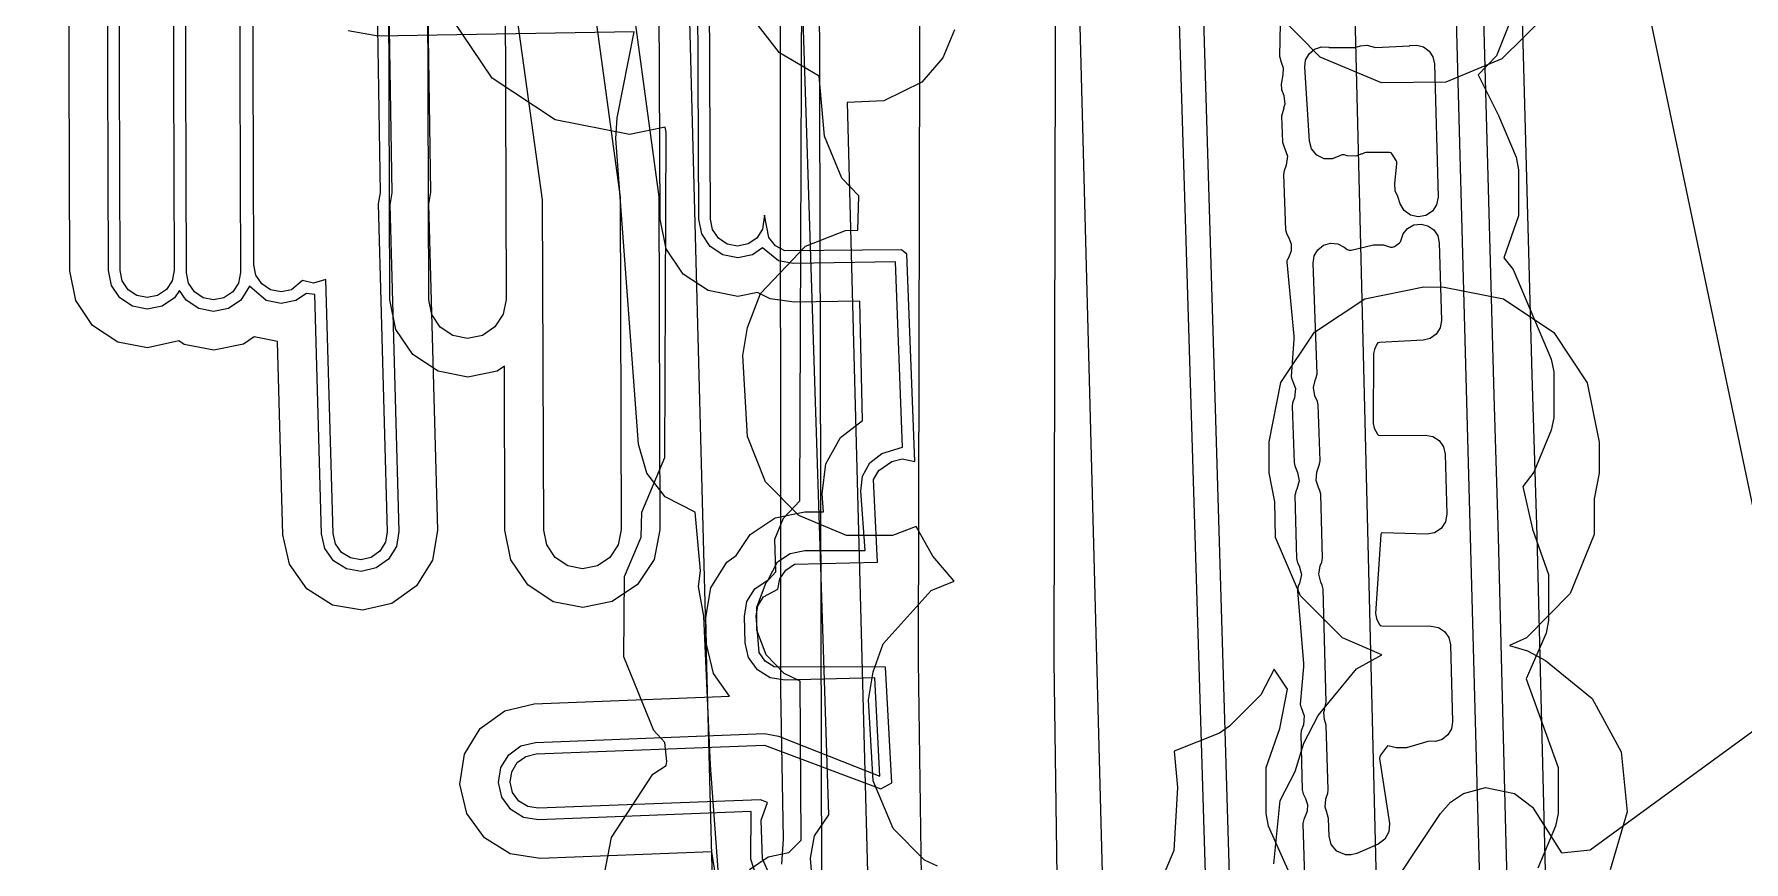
# Model space of a CAD drawing. Header units: metres. Extents: x 17722 to 17999, y 13535 to 15917.
# Drawn here: x 17753.23 to 17797.37, y 15741.59 to 15762.96 of the extents above; entities that cross this region are included whole.
import ezdxf

# ---------------------------------------------------------------- set-up
doc = ezdxf.new("R2010")
doc.units = ezdxf.units.M
doc.layers.add('AI_GREENING_EXCLUSIONS', color=1, linetype='Continuous')
doc.layers.add('AI_GREENING_LAWN', color=82, linetype='Continuous')

msp = doc.modelspace()

# ---------------------------------------------------------------- linework, layer by layer
at = {"layer": 'AI_GREENING_EXCLUSIONS'}
for points in [[(17772.666, 15668.328), (17770.117, 15764.941), (17770.117, 15764.941), (17757.68, 15764.598), (17756.953, 15764.713), (17756.283, 15765.114), (17755.799, 15765.781), (17755.627, 15766.497), (17754.717, 15784.733), (17753.228, 15819.642)], [(17800.156, 15738.656), (17792.387, 15775.609), (17791.45, 15775.675), (17790.909, 15775.822), (17773.693, 15777.667), (17772.592, 15777.147), (17771.833, 15776.982), (17771.053, 15776.985), (17770.717, 15777.125), (17769.366, 15777.22), (17768.077, 15777.256), (17768.077, 15777.256), (17767.526, 15777.12), (17766.755, 15777.237), (17766.011, 15777.53), (17765.512, 15777.914), (17765.097, 15778.575), (17764.967, 15779.197), (17765.084, 15779.968), (17765.488, 15780.636), (17766.599, 15781.475), (17767.632, 15781.851), (17768.068, 15782.865), (17770.187, 15809.927)], [(17800.156, 15738.656), (17792.387, 15775.609), (17791.45, 15775.675), (17790.909, 15775.822), (17773.693, 15777.667), (17772.592, 15777.147), (17771.833, 15776.982), (17771.053, 15776.985), (17770.717, 15777.125), (17769.366, 15777.22), (17768.077, 15777.256), (17768.077, 15777.256), (17767.526, 15777.12), (17766.755, 15777.237), (17766.011, 15777.53), (17765.512, 15777.914), (17765.097, 15778.575), (17764.967, 15779.197), (17765.084, 15779.968), (17765.488, 15780.636), (17766.599, 15781.475), (17767.632, 15781.851), (17768.068, 15782.865), (17770.187, 15809.927)], [(17787.051, 15774.643), (17787.899, 15740.366), (17789.539, 15742.837), (17789.796, 15743.133), (17790.134, 15743.357), (17790.7, 15743.505), (17791.448, 15743.355), (17791.914, 15743.001), (17792.667, 15741.822), (17793.403, 15741.896), (17799.806, 15746.572)], [(17776.097, 15766.474), (17776.054, 15746.772), (17776.142, 15740.574)], [(17779.597, 15766.475), (17779.554, 15746.773), (17779.642, 15740.599)], [(17771.877, 15741.202), (17771.734, 15741.659), (17771.741, 15742.885), (17766.253, 15742.675), (17765.867, 15742.736), (17765.535, 15742.94), (17765.306, 15743.256), (17765.215, 15743.636), (17765.277, 15744.021), (17765.481, 15744.354), (17765.797, 15744.583), (17766.176, 15744.673), (17772.083, 15744.899), (17772.447, 15744.837), (17775.068, 15743.803), (17774.931, 15746.344), (17772.62, 15746.282), (17772.235, 15746.344), (17771.903, 15746.549), (17771.674, 15746.866), (17771.585, 15747.245), (17771.567, 15747.926), (17771.632, 15748.31), (17771.84, 15748.641), (17772.178, 15748.871), (17772.422, 15749.334), (17772.747, 15749.551), (17773.13, 15749.627), (17774.685, 15749.627), (17774.57, 15751.163), (17774.617, 15751.551), (17774.809, 15751.89), (17775.117, 15752.131), (17775.649, 15752.292), (17775.469, 15757.084), (17772.835, 15757.037), (17772.451, 15757.107), (17772.037, 15757.441), (17771.776, 15757.265), (17771.394, 15757.187), (17771.011, 15757.261), (17770.686, 15757.477), (17770.467, 15757.8), (17770.39, 15758.182), (17770.355, 15765.799)], [(17772.229, 15741.216), (17772.034, 15741.668), (17772.003, 15742.668), (17772.163, 15743.122), (17771.98, 15743.194), (17766.241, 15742.975), (17765.972, 15743.018), (17765.739, 15743.16), (17765.579, 15743.382), (17765.515, 15743.647), (17765.558, 15743.917), (17765.701, 15744.15), (17765.922, 15744.31), (17766.188, 15744.374), (17772.088, 15744.599), (17775.089, 15743.472), (17775.377, 15743.627), (17775.211, 15746.615), (17772.339, 15746.625), (17772.107, 15746.769), (17771.947, 15746.99), (17771.867, 15747.934), (17771.913, 15748.203), (17772.058, 15748.434), (17772.43, 15748.626), (17772.483, 15748.895), (17772.635, 15749.122), (17772.862, 15749.274), (17775.008, 15749.327), (17774.902, 15751.457), (17775.037, 15751.695), (17775.375, 15751.928), (17775.64, 15751.996), (17775.964, 15751.924), (17775.763, 15757.281), (17775.627, 15757.387), (17772.614, 15757.367), (17772.373, 15757.496), (17772.2, 15757.707), (17772.089, 15758.288), (17772.038, 15757.922), (17771.887, 15757.694), (17771.66, 15757.541), (17771.393, 15757.487), (17771.125, 15757.539), (17770.897, 15757.69), (17770.744, 15757.916), (17770.69, 15758.184), (17770.655, 15765.89)], [(17768.47, 15765.293), (17769.357, 15758.758), (17769.385, 15750.163), (17769.235, 15749.397), (17768.804, 15748.747), (17768.156, 15748.311), (17767.391, 15748.156), (17766.626, 15748.306), (17765.975, 15748.737), (17765.54, 15749.385), (17765.385, 15750.15), (17765.371, 15754.383), (17765.187, 15754.259), (17764.422, 15754.105), (17763.656, 15754.254), (17763.006, 15754.686), (17762.57, 15755.333), (17762.415, 15756.098), (17762.389, 15764.047)], [(17770.832, 15741.206), (17770.728, 15741.845), (17766.291, 15741.676), (17765.52, 15741.798), (17764.855, 15742.207), (17764.397, 15742.839), (17764.216, 15743.598), (17764.339, 15744.368), (17764.747, 15745.033), (17765.379, 15745.491), (17766.138, 15745.673), (17771.186, 15745.866), (17770.765, 15746.45), (17770.585, 15747.21), (17770.567, 15747.898), (17770.698, 15748.668), (17771.114, 15749.328), (17771.351, 15749.496), (17771.715, 15750.041), (17772.364, 15750.475), (17773.13, 15750.627), (17773.607, 15750.627), (17773.573, 15751.089), (17773.668, 15751.863), (17774.051, 15752.543), (17774.62, 15752.987), (17774.544, 15756.067), (17772.852, 15756.038), (17772.236, 15756.123), (17771.907, 15756.29), (17771.399, 15756.187), (17770.633, 15756.336), (17769.982, 15756.766), (17769.545, 15757.413), (17769.39, 15758.178), (17769.357, 15765.497)], [(17767.435, 15765.478), (17768.357, 15758.754), (17768.385, 15750.159), (17768.31, 15749.776), (17768.094, 15749.451), (17767.771, 15749.234), (17767.388, 15749.156), (17767.005, 15749.231), (17766.68, 15749.447), (17766.462, 15749.77), (17766.385, 15750.153), (17766.357, 15758.681), (17765.514, 15764.77)], [(17763.383, 15764.031), (17763.465, 15758.878), (17763.409, 15758.57), (17763.645, 15750.145), (17763.515, 15749.375), (17763.1, 15748.715), (17762.463, 15748.263), (17761.702, 15748.09), (17760.933, 15748.22), (17760.272, 15748.635), (17759.821, 15749.272), (17759.647, 15750.033), (17759.507, 15755.024), (17758.908, 15755.141), (17758.63, 15754.954), (17757.865, 15754.799), (17757.099, 15754.949), (17756.96, 15755.041), (17756.152, 15754.857), (17755.386, 15755.006), (17754.736, 15755.438), (17754.301, 15756.085), (17754.146, 15756.85), (17754.123, 15764.716)], [(17762.08, 15764.208), (17762.165, 15758.858), (17762.108, 15758.577), (17762.346, 15750.108), (17762.3, 15749.839), (17762.155, 15749.608), (17761.932, 15749.45), (17761.666, 15749.389), (17761.397, 15749.435), (17761.165, 15749.58), (17761.007, 15749.803), (17760.947, 15750.069), (17760.763, 15756.621), (17760.441, 15756.53), (17760.153, 15756.595), (17759.87, 15756.359), (17759.602, 15756.304), (17759.334, 15756.357), (17759.107, 15756.508), (17758.954, 15756.734), (17758.9, 15757.002), (17758.875, 15764.76)], [(17772.535, 15741.527), (17772.58, 15742.174), (17772.504, 15746.043), (17772.498, 15764.728)], [(17773.567, 15741.087), (17773.502, 15764.707)], [(17790.608, 15764.94), (17790.915, 15753.634), (17791.032, 15749.978), (17791.22, 15742.396), (17791.937, 15716.02)], [(17791.608, 15764.96), (17791.899, 15754.161), (17792.031, 15750.004), (17792.281, 15739.965)], [(17762.381, 15764.167), (17762.465, 15758.862), (17762.409, 15758.554), (17762.646, 15750.117), (17762.58, 15749.732), (17762.373, 15749.402), (17762.055, 15749.176), (17761.674, 15749.089), (17761.29, 15749.154), (17760.959, 15749.362), (17760.733, 15749.68), (17760.647, 15750.061), (17760.473, 15756.236), (17760.259, 15756.265), (17759.986, 15756.082), (17759.603, 15756.004), (17759.221, 15756.079), (17758.79, 15756.452), (17758.568, 15756.094), (17758.244, 15755.876), (17757.862, 15755.799), (17757.479, 15755.874), (17757.154, 15756.089), (17756.982, 15756.344), (17756.855, 15756.152), (17756.531, 15755.934), (17756.149, 15755.857), (17755.766, 15755.932), (17755.441, 15756.147), (17755.223, 15756.471), (17755.146, 15756.853), (17755.12, 15764.611)], [(17756.821, 15764.457), (17756.846, 15756.859), (17756.793, 15756.591), (17756.642, 15756.363), (17756.416, 15756.211), (17756.148, 15756.157), (17755.88, 15756.209), (17755.652, 15756.36), (17755.5, 15756.587), (17755.446, 15756.854), (17755.42, 15764.612)], [(17758.533, 15764.456), (17758.558, 15756.801), (17758.506, 15756.533), (17758.355, 15756.306), (17758.128, 15756.153), (17757.861, 15756.099), (17757.593, 15756.151), (17757.365, 15756.302), (17757.212, 15756.529), (17757.158, 15756.797), (17757.133, 15764.582)], [(17765.39, 15763.978), (17765.415, 15756.108), (17765.341, 15755.725), (17765.125, 15755.4), (17764.801, 15755.182), (17764.419, 15755.105), (17764.036, 15755.18), (17763.711, 15755.395), (17763.493, 15755.719), (17763.415, 15756.101), (17763.389, 15764.051)], [(17771.699, 15741.392), (17772.183, 15741.721), (17772.711, 15741.83), (17773.031, 15742.149), (17773.004, 15746.256), (17772.592, 15746.449), (17772.133, 15746.933), (17771.886, 15747.572), (17771.886, 15748.166), (17772.133, 15748.805), (17772.376, 15749.074), (17772.352, 15749.92), (17772.578, 15750.462), (17773.002, 15750.912), (17773.047, 15764.115)], [(17767.767, 15740.303), (17768.134, 15742.219), (17769.206, 15743.849), (17769.546, 15744.079), (17769.566, 15744.182), (17769.512, 15744.669), (17769.231, 15744.977), (17768.456, 15746.88), (17768.475, 15748.956), (17768.901, 15749.974), (17768.921, 15750.613), (17769.514, 15752.03), (17769.549, 15760.432), (17769.524, 15760.557), (17768.597, 15760.369), (17766.683, 15760.744), (17765.057, 15761.822), (17764.025, 15763.356)], [(17776.556, 15741.477), (17776.215, 15741.637), (17775.405, 15742.447), (17774.89, 15743.679), (17774.775, 15745.769), (17774.892, 15746.496), (17775.153, 15747.22), (17776.391, 15748.593), (17776.984, 15748.836), (17776.429, 15749.478), (17775.999, 15750.25), (17775.389, 15750.012), (17774.201, 15750.012), (17772.969, 15750.527), (17772.114, 15751.404), (17771.644, 15752.569), (17771.529, 15754.659), (17771.646, 15755.386), (17771.985, 15756.261), (17773.145, 15757.483), (17774.175, 15757.89), (17774.493, 15757.899), (17774.521, 15758.785), (17774.521, 15758.785), (17774.085, 15759.242), (17773.632, 15760.326), (17773.496, 15761.877), (17772.469, 15762.476), (17771.749, 15763.404)], [(17773.354, 15740.722), (17773.278, 15741.681), (17773.374, 15742.258), (17773.749, 15742.802), (17773.073, 15763.607)], [(17792.269, 15763.446), (17791.125, 15762.323), (17789.68, 15761.719), (17788.019, 15761.703), (17786.433, 15762.366), (17785.31, 15763.51)], [(17791.455, 15763.565), (17790.985, 15762.4), (17790.514, 15761.907), (17791.039, 15760.862), (17791.492, 15759.779), (17791.557, 15759.456), (17791.557, 15758.269), (17791.173, 15757.182), (17791.418, 15756.885), (17792.403, 15754.567), (17792.468, 15754.244), (17792.468, 15753.057), (17792.403, 15752.734), (17791.95, 15751.651), (17791.665, 15751.281), (17791.913, 15750.176), (17792.333, 15749.005), (17792.333, 15747.817), (17792.268, 15747.495), (17791.75, 15746.316), (17792.576, 15744.022), (17792.576, 15742.834), (17792.511, 15742.512), (17792.058, 15741.428)], [(17771.473, 15733.399), (17770.694, 15744.083), (17770.517, 15747.935), (17770.379, 15748.697), (17770.431, 15749.103), (17770.298, 15750.613), (17769.525, 15751.009), (17769.045, 15751.624), (17768.836, 15752.376), (17768.249, 15760.262), (17768.282, 15760.799), (17768.722, 15763.016), (17762.107, 15762.905), (17761.339, 15763.044)], [(17776.993, 15763.066), (17776.691, 15762.343), (17776.147, 15761.723), (17775.165, 15761.234), (17774.218, 15761.193), (17775.258, 15721.753)], [(17785.237, 15741.542), (17785.399, 15743.177), (17785.792, 15743.923), (17786.01, 15744.655), (17786.385, 15745.365), (17787.369, 15746.576), (17788.024, 15746.931), (17787.007, 15747.372), (17787.007, 15747.372), (17785.927, 15748.453), (17785.28, 15749.961), (17785.264, 15750.882), (17785.115, 15751.631), (17785.115, 15752.433), (17785.419, 15753.964), (17786.287, 15755.262), (17787.584, 15756.129), (17789.115, 15756.433), (17789.637, 15756.428), (17791.168, 15756.124), (17792.465, 15755.257), (17793.332, 15753.959), (17793.637, 15752.428), (17793.637, 15751.622), (17793.506, 15750.963), (17793.506, 15750.039), (17792.886, 15748.516), (17791.763, 15747.372), (17791.326, 15747.173), (17791.789, 15747.035), (17792.249, 15746.787), (17793.46, 15745.804), (17794.203, 15744.431), (17794.364, 15742.879), (17793.919, 15741.383)], [(17785.645, 15741.296), (17785.103, 15742.512), (17785.038, 15742.834), (17785.038, 15744.022), (17785.39, 15745.029), (17785.59, 15746.049), (17785.25, 15746.563), (17784.906, 15745.902), (17784.096, 15745.092), (17783.832, 15744.914), (17782.668, 15744.444), (17782.748, 15743.511), (17782.654, 15741.885), (17782.201, 15740.801)]]:
    msp.add_lwpolyline(points, dxfattribs=at)
at = {"layer": 'AI_GREENING_LAWN'}
for points in [[(17782.23, 15781.594), (17786.008, 15658.157)], [(17784.84, 15716.3), (17783.114, 15773.952)], [(17782.929, 15660.997), (17780.156, 15766.12)], [(17792.768, 15659.453), (17789.908, 15764.922)], [(17785.402, 15763.233), (17785.385, 15762.387), (17785.424, 15762.236), (17785.477, 15762.092), (17785.473, 15761.907), (17785.423, 15761.667), (17785.433, 15761.53), (17785.492, 15761.376), (17785.523, 15761.152), (17785.489, 15761.048), (17785.494, 15761.047), (17785.44, 15760.843), (17785.46, 15760.168), (17785.501, 15760.039), (17785.509, 15760.027), (17785.589, 15759.807), (17785.56, 15759.575), (17785.507, 15759.433), (17785.491, 15759.337), (17785.542, 15757.91), (17785.574, 15757.797), (17785.628, 15757.7), (17785.687, 15757.536), (17785.685, 15757.362), (17785.624, 15757.199), (17785.591, 15757.142), (17785.577, 15757.107), (17785.574, 15757.07), (17785.753, 15755.158), (17785.753, 15755.076), (17785.686, 15754.116), (17785.69, 15754.074), (17785.708, 15754.037), (17785.709, 15754.035), (17785.798, 15753.812), (17785.773, 15753.573), (17785.724, 15753.436), (17785.709, 15753.343), (17785.759, 15751.903), (17785.778, 15751.815), (17785.851, 15751.645), (17785.89, 15751.424), (17785.829, 15751.208), (17785.811, 15751.175), (17785.78, 15751.05), (17785.822, 15749.422), (17785.851, 15749.312), (17785.892, 15749.235), (17785.952, 15749.008), (17785.901, 15748.779), (17785.869, 15748.713), (17785.845, 15748.585), (17786.003, 15746.706), (17786.003, 15746.621), (17785.919, 15745.658), (17785.923, 15745.617), (17785.94, 15745.58), (17785.943, 15745.575), (17786.025, 15745.36), (17786.001, 15745.131), (17785.947, 15744.975), (17785.934, 15744.888), (17785.968, 15743.451), (17785.995, 15743.345), (17786.055, 15743.227), (17786.106, 15743.067), (17786.1, 15742.9), (17786.04, 15742.744), (17786.024, 15742.716), (17785.99, 15742.583), (17786.709, 15719.197)]]:
    msp.add_lwpolyline(points, dxfattribs=at)
for points in [[(17787.639, 15762.673), (17787.8, 15762.635), (17787.837, 15762.62), (17787.873, 15762.616), (17788.737, 15762.659), (17788.753, 15762.663), (17788.932, 15762.678), (17789.105, 15762.628), (17789.249, 15762.521), (17789.346, 15762.37), (17789.383, 15762.194), (17789.478, 15758.753), (17789.442, 15758.554), (17789.331, 15758.385), (17789.162, 15758.274), (17788.963, 15758.239), (17788.767, 15758.286), (17788.605, 15758.406), (17788.503, 15758.581), (17788.442, 15758.765), (17788.372, 15758.917), (17788.359, 15759.096), (17788.415, 15759.619), (17788.412, 15759.659), (17788.397, 15759.696), (17788.291, 15759.864), (17788.265, 15759.893), (17788.226, 15759.9), (17787.615, 15759.899), (17787.578, 15759.893), (17787.51, 15759.86), (17787.507, 15759.867), (17787.357, 15759.805), (17787.135, 15759.817), (17787.05, 15759.842), (17786.999, 15759.845), (17786.951, 15759.825), (17786.941, 15759.818), (17786.747, 15759.737), (17786.537, 15759.742), (17786.347, 15759.833), (17786.212, 15759.994), (17786.155, 15760.196), (17786.035, 15762.103), (17786.058, 15762.288), (17786.148, 15762.452), (17786.291, 15762.572), (17786.469, 15762.63), (17786.655, 15762.619), (17786.668, 15762.616), (17787.327, 15762.615), (17787.474, 15762.656), (17787.639, 15762.673)], [(17786.494, 15749.428), (17786.455, 15751.081), (17786.418, 15751.205), (17786.402, 15751.23), (17786.33, 15751.436), (17786.352, 15751.653), (17786.42, 15751.855), (17786.433, 15751.943), (17786.38, 15753.385), (17786.361, 15753.471), (17786.298, 15753.625), (17786.26, 15753.839), (17786.317, 15754.049), (17786.324, 15754.062), (17786.353, 15754.186), (17786.25, 15757.046), (17786.279, 15757.232), (17786.374, 15757.394), (17786.523, 15757.509), (17786.704, 15757.562), (17786.891, 15757.544), (17787.058, 15757.458), (17787.131, 15757.4), (17787.179, 15757.378), (17787.231, 15757.379), (17787.808, 15757.521), (17788.067, 15757.516), (17788.254, 15757.462), (17788.305, 15757.459), (17788.353, 15757.479), (17788.484, 15757.57), (17788.511, 15757.597), (17788.515, 15757.626), (17788.574, 15757.802), (17788.692, 15757.944), (17788.854, 15758.033), (17789.038, 15758.057), (17789.217, 15758.013), (17789.369, 15757.907), (17789.471, 15757.753), (17789.51, 15757.572), (17789.565, 15755.568), (17789.534, 15755.379), (17789.433, 15755.215), (17789.277, 15755.102), (17789.091, 15755.055), (17787.966, 15754.999), (17787.926, 15754.99), (17787.901, 15754.956), (17787.834, 15754.815), (17787.81, 15754.71), (17787.801, 15752.906), (17787.83, 15752.79), (17787.912, 15752.635), (17787.938, 15752.602), (17787.979, 15752.595), (17789.157, 15752.604), (17789.346, 15752.568), (17789.508, 15752.464), (17789.618, 15752.306), (17789.661, 15752.118), (17789.703, 15750.564), (17789.668, 15750.365), (17789.557, 15750.197), (17789.388, 15750.086), (17789.189, 15750.05), (17788.052, 15750.083), (17788.012, 15750.076), (17788.001, 15750.037), (17787.86, 15748.001), (17787.885, 15747.875), (17787.961, 15747.723), (17787.986, 15747.689), (17788.027, 15747.681), (17789.298, 15747.678), (17789.486, 15747.641), (17789.646, 15747.536), (17789.754, 15747.379), (17789.796, 15747.192), (17789.851, 15745.206), (17789.822, 15745.024), (17789.729, 15744.865), (17789.584, 15744.75), (17789.408, 15744.696), (17789.296, 15744.704), (17789.216, 15744.696), (17788.661, 15744.537), (17788.398, 15744.533), (17788.221, 15744.579), (17788.176, 15744.582), (17788.143, 15744.552), (17787.99, 15744.343), (17787.971, 15744.301), (17787.969, 15744.255), (17788.225, 15742.583), (17788.211, 15742.368), (17788.108, 15742.178), (17787.934, 15742.05), (17787.382, 15741.806), (17787.235, 15741.767), (17787.084, 15741.773), (17787.07, 15741.776), (17786.866, 15741.866), (17786.722, 15742.036), (17786.666, 15742.252), (17786.653, 15742.705), (17786.595, 15742.896), (17786.601, 15742.898), (17786.564, 15742.997), (17786.583, 15743.214), (17786.631, 15743.365), (17786.643, 15743.448), (17786.586, 15745.121), (17786.544, 15745.263), (17786.525, 15745.449), (17786.551, 15745.54), (17786.548, 15745.541), (17786.587, 15745.716), (17786.515, 15748.628), (17786.489, 15748.734), (17786.449, 15748.812), (17786.396, 15749.02), (17786.435, 15749.232), (17786.474, 15749.325), (17786.494, 15749.428)]]:
    msp.add_lwpolyline(points, close=True, dxfattribs=at)

doc.saveas('drawing.dxf')
